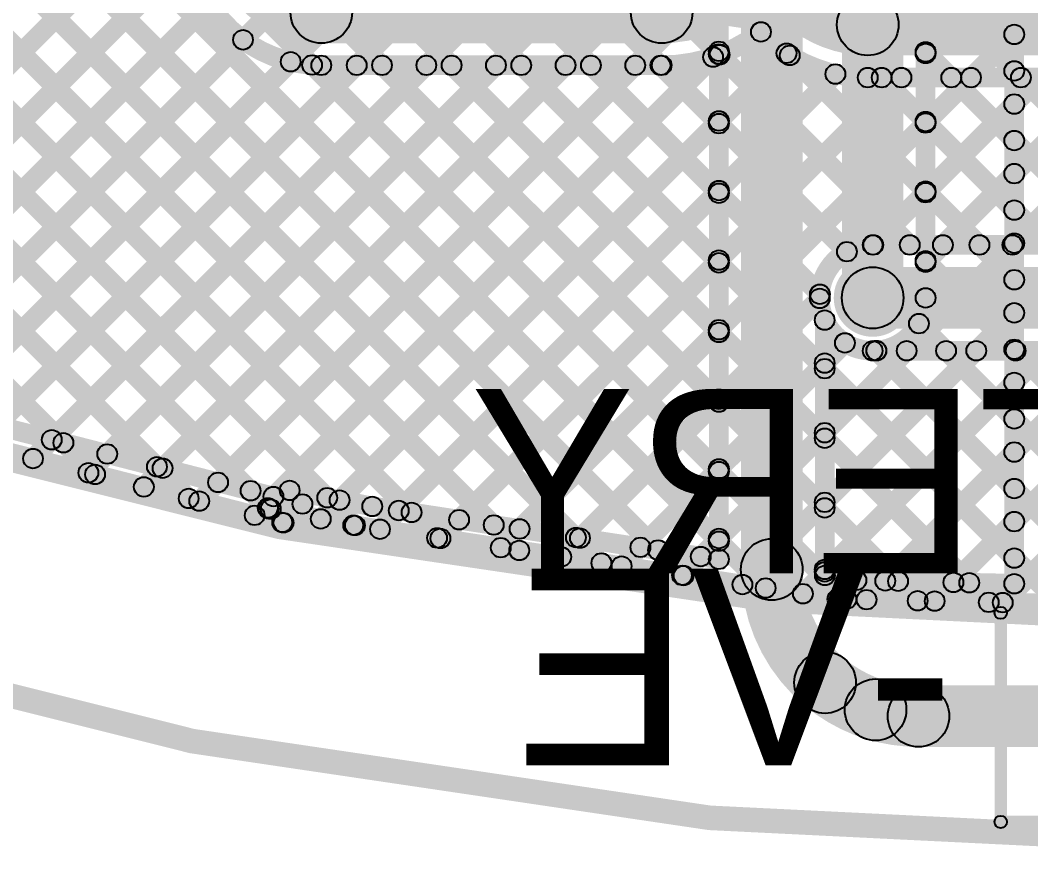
# Model space of a CAD drawing. Header units: millimetres. Extents: x -2.17 to 2.17, y -2.17 to 2.17.
# Drawn here: x -0.4923 to -0.0818, y -2.1694 to -1.8298 of the extents above; entities that cross this region are included whole.
import ezdxf

# ---------------------------------------------------------------- set-up
doc = ezdxf.new("R2010")
doc.units = ezdxf.units.MM
doc.header["$MEASUREMENT"] = 0
for name, color, linetype in [('BottomLayer', 5, 'Continuous'), ('BottomOverlay', 54, 'Continuous'), ('BottomSolder', 6, 'Continuous'), ('Mechanical2', 216, 'Continuous'), ('MultiLayer', 9, 'Continuous'), ('PadHoleLayer', 156, 'Continuous'), ('TopLayer', 1, 'Continuous'), ('TopSolder', 216, 'Continuous'), ('ViaHoleLayer', 16, 'Continuous')]:
    doc.layers.add(name, color=color, linetype=linetype)

# ---------------------------------------------------------------- blocks, each defined once
blk = doc.blocks.new('THT_PAD_B_281')
at = {"layer": 'BottomLayer'}
h = blk.add_hatch(color=5, dxfattribs=at)
edge = h.paths.add_edge_path()
edge.add_arc((0, 0), 0.0315, 0, 360)
h = blk.add_hatch(color=5, dxfattribs=at)
edge = h.paths.add_edge_path()
edge.add_arc((0.1, 0), 0.0315, 0, 360)
at = {"layer": 'BottomOverlay'}
h = blk.add_hatch(color=54, dxfattribs=at)
edge = h.paths.add_edge_path()
edge.add_arc((-0.042, 0.042), 0.0025, 0, 360)
h = blk.add_hatch(color=54, dxfattribs=at)
edge = h.paths.add_edge_path()
edge.add_arc((-0.042, 0.042), 0.0025, 0, 360)
for points in [[(-0.0395, -0.043), (-0.0445, -0.043), (-0.0445, 0.042), (-0.0395, 0.042)], [(-0.042, 0.0395), (-0.042, 0.0445), (0.142, 0.0445), (0.142, 0.0395)], [(0.1445, -0.043), (0.1395, -0.043), (0.1395, 0.042), (0.1445, 0.042)], [(-0.042, -0.0455), (-0.042, -0.0405), (0.142, -0.0405), (0.142, -0.0455)]]:
    blk.add_hatch(color=54, dxfattribs=at).paths.add_polyline_path(points)
h = blk.add_hatch(color=54, dxfattribs=at)
edge = h.paths.add_edge_path()
edge.add_arc((0.142, 0.042), 0.0025, 0, 360)
h = blk.add_hatch(color=54, dxfattribs=at)
edge = h.paths.add_edge_path()
edge.add_arc((0.142, 0.042), 0.0025, 0, 360)
h = blk.add_hatch(color=54, dxfattribs=at)
edge = h.paths.add_edge_path()
edge.add_arc((-0.042, -0.043), 0.0025, 0, 360)
h = blk.add_hatch(color=54, dxfattribs=at)
edge = h.paths.add_edge_path()
edge.add_arc((-0.042, -0.043), 0.0025, 0, 360)
h = blk.add_hatch(color=54, dxfattribs=at)
edge = h.paths.add_edge_path()
edge.add_arc((0.142, -0.043), 0.0025, 0, 360)
h = blk.add_hatch(color=54, dxfattribs=at)
edge = h.paths.add_edge_path()
edge.add_arc((0.142, -0.043), 0.0025, 0, 360)
at = {"layer": 'BottomSolder'}
h = blk.add_hatch(color=6, dxfattribs=at)
edge = h.paths.add_edge_path()
edge.add_arc((0, 0), 0.0355, 0, 360)
h = blk.add_hatch(color=6, dxfattribs=at)
edge = h.paths.add_edge_path()
edge.add_arc((0.1, 0), 0.0355, 0, 360)
at = {"layer": 'MultiLayer'}
h = blk.add_hatch(color=9, dxfattribs=at)
edge = h.paths.add_edge_path()
edge.add_arc((0, 0), 0.0315, 0, 360)
h = blk.add_hatch(color=9, dxfattribs=at)
edge = h.paths.add_edge_path()
edge.add_arc((0.1, 0), 0.0315, 0, 360)
at = {"layer": 'PadHoleLayer'}
h = blk.add_hatch(color=156, dxfattribs=at)
edge = h.paths.add_edge_path()
edge.add_arc((0, 0), 0.01969, 0, 360)
h = blk.add_hatch(color=156, dxfattribs=at)
edge = h.paths.add_edge_path()
edge.add_arc((0.1, 0), 0.01969, 0, 360)
at = {"layer": 'TopLayer'}
h = blk.add_hatch(color=1, dxfattribs=at)
edge = h.paths.add_edge_path()
edge.add_arc((0, 0), 0.0315, 0, 360)
h = blk.add_hatch(color=1, dxfattribs=at)
edge = h.paths.add_edge_path()
edge.add_arc((0.1, 0), 0.0315, 0, 360)
at = {"layer": 'TopSolder'}
h = blk.add_hatch(color=216, dxfattribs=at)
edge = h.paths.add_edge_path()
edge.add_arc((0, 0), 0.0355, 0, 360)
h = blk.add_hatch(color=216, dxfattribs=at)
edge = h.paths.add_edge_path()
edge.add_arc((0.1, 0), 0.0355, 0, 360)
at = {"layer": 'BottomOverlay'}
for centre in [(-0.042, 0.042), (-0.042, 0.042), (0.142, 0.042), (0.142, 0.042), (-0.042, -0.043), (-0.042, -0.043), (0.142, -0.043), (0.142, -0.043)]:
    blk.add_circle(centre, 0.0025, dxfattribs=at)

msp = doc.modelspace()

# ---------------------------------------------------------------- hatches: boundary and pattern name
at = {"layer": 'BottomLayer'}
for points in [[(-0.0845, -2.0588), (-0.0925, -2.0588), (-0.0925, -0.99704), (-0.0845, -0.99704)], [(-0.1335, -1.94261), (-0.1585, -1.94261), (-0.1585, -1.602), (-0.1335, -1.602)], [(-0.1205, -1.94261), (-0.1285, -1.94261), (-0.1285, -1.602), (-0.1205, -1.602)], [(-0.82562, -1.65633), (-0.81996, -1.65067), (-0.47197, -1.99867), (-0.47762, -2.00433)], [(-0.79734, -1.65633), (-0.79168, -1.65067), (-0.43394, -2.00842), (-0.43959, -2.01407)], [(-0.76905, -1.65633), (-0.7634, -1.65067), (-0.3959, -2.01816), (-0.40156, -2.02382)], [(-0.74077, -1.65633), (-0.73511, -1.65067), (-0.36478, -2.021), (-0.37044, -2.02666)], [(-0.71248, -1.65633), (-0.70683, -1.65067), (-0.3305, -2.027), (-0.33616, -2.03265)], [(-0.6842, -1.65633), (-0.67854, -1.65067), (-0.29713, -2.03209), (-0.30278, -2.03775)], [(-0.65592, -1.65633), (-0.65026, -1.65067), (-0.26375, -2.03718), (-0.26941, -2.04284)], [(-0.62763, -1.65633), (-0.62197, -1.65067), (-0.23038, -2.04227), (-0.23603, -2.04793)], [(-0.61176, -1.9685), (-0.61742, -1.96284), (-0.30525, -1.65067), (-0.29959, -1.65633)], [(-0.59935, -1.65633), (-0.59369, -1.65067), (-0.20567, -2.03869), (-0.21133, -2.04435)], [(-0.58925, -1.97427), (-0.59491, -1.96861), (-0.27696, -1.65067), (-0.27131, -1.65633)], [(-0.56674, -1.98004), (-0.57239, -1.97438), (-0.24868, -1.65067), (-0.24302, -1.65633)], [(-0.57106, -1.65633), (-0.56541, -1.65067), (-0.20567, -2.01041), (-0.21133, -2.01606)], [(-0.54422, -1.98581), (-0.54988, -1.98015), (-0.22185, -1.65212), (-0.21619, -1.65778)], [(-0.54278, -1.65633), (-0.53712, -1.65067), (-0.20567, -1.98212), (-0.21133, -1.98778)], [(-0.51449, -1.65633), (-0.50884, -1.65067), (-0.20567, -1.95384), (-0.21133, -1.95949)], [(-0.48621, -1.65633), (-0.48055, -1.65067), (-0.20567, -1.92555), (-0.21133, -1.93121)], [(-0.45793, -1.65633), (-0.45227, -1.65067), (-0.20567, -1.89727), (-0.21133, -1.90293)], [(-0.42964, -1.65633), (-0.42398, -1.65067), (-0.20567, -1.86898), (-0.21133, -1.87464)], [(-0.40136, -1.65633), (-0.3957, -1.65067), (-0.20567, -1.8407), (-0.21133, -1.84636)], [(-0.52171, -1.99158), (-0.52736, -1.98592), (-0.21133, -1.66989), (-0.20567, -1.67555)], [(-0.2045, -2.04887), (-0.2125, -2.04887), (-0.2125, -1.671), (-0.2045, -1.671)], [(-0.1745, -2.053), (-0.1995, -2.053), (-0.1995, -1.671), (-0.1745, -1.671)], [(-0.49919, -1.99735), (-0.50485, -1.99169), (-0.21133, -1.69817), (-0.20567, -1.70383)], [(-0.47668, -2.00312), (-0.48233, -1.99746), (-0.21133, -1.72646), (-0.20567, -1.73211)], [(-0.45416, -2.00889), (-0.45982, -2.00323), (-0.21133, -1.75474), (-0.20567, -1.7604)], [(-0.43165, -2.01466), (-0.43731, -2.009), (-0.21133, -1.78303), (-0.20567, -1.78868)], [(-0.12167, -1.8461), (-0.12733, -1.84045), (-0.09133, -1.80445), (-0.08567, -1.8101)], [(-0.40913, -2.02043), (-0.41479, -2.01477), (-0.21133, -1.81131), (-0.20567, -1.81697)], [(-0.12733, -1.81722), (-0.12167, -1.81156), (-0.08567, -1.84756), (-0.09133, -1.85322)], [(-0.12167, -1.87439), (-0.12733, -1.86873), (-0.09133, -1.83273), (-0.08567, -1.83839)], [(-0.38662, -2.0262), (-0.39228, -2.02054), (-0.21133, -1.83959), (-0.20567, -1.84525)], [(-0.12733, -1.8455), (-0.12167, -1.83985), (-0.08567, -1.87585), (-0.09133, -1.8815)], [(-0.12167, -1.90267), (-0.12733, -1.89702), (-0.09133, -1.86102), (-0.08567, -1.86667)], [(-0.35977, -2.02763), (-0.36543, -2.02198), (-0.21133, -1.86788), (-0.20567, -1.87354)], [(-0.12733, -1.87379), (-0.12167, -1.86813), (-0.08567, -1.90413), (-0.09133, -1.90979)], [(-0.12167, -1.93096), (-0.12733, -1.9253), (-0.09133, -1.8893), (-0.08567, -1.89496)], [(-0.33571, -2.03186), (-0.34137, -2.0262), (-0.21133, -1.89616), (-0.20567, -1.90182)], [(-0.12733, -1.90207), (-0.12167, -1.89642), (-0.08567, -1.93242), (-0.09133, -1.93807)], [(-0.16267, -2.00024), (-0.16833, -1.99458), (-0.09133, -1.91758), (-0.08567, -1.92324)], [(-0.31117, -2.0356), (-0.31683, -2.02995), (-0.21133, -1.92445), (-0.20567, -1.9301)], [(-0.12733, -1.93036), (-0.12167, -1.9247), (-0.08567, -1.9607), (-0.09133, -1.96636)], [(-0.16267, -2.02853), (-0.16833, -2.02287), (-0.09133, -1.94587), (-0.08567, -1.95153)], [(-0.28663, -2.03935), (-0.29229, -2.03369), (-0.21133, -1.95273), (-0.20567, -1.95839)], [(-0.1615, -2.053), (-0.1695, -2.053), (-0.1695, -1.95167), (-0.1615, -1.95167)], [(-0.13005, -1.95592), (-0.1244, -1.95026), (-0.08567, -1.98898), (-0.09133, -1.99464)], [(-0.6323, -1.96526), (-0.63031, -1.95751), (-0.37667, -2.02251), (-0.37866, -2.03026)], [(-0.16267, -1.97196), (-0.16833, -1.9663), (-0.16011, -1.95808), (-0.15446, -1.96374)], [(-0.14736, -1.96689), (-0.14171, -1.96123), (-0.08567, -2.01727), (-0.09133, -2.02293)], [(-0.16833, -1.97421), (-0.16267, -1.96855), (-0.08567, -2.04555), (-0.09133, -2.05121)], [(-0.16266, -2.0568), (-0.16832, -2.05114), (-0.09133, -1.97415), (-0.08567, -1.97981)], [(-0.26209, -2.04309), (-0.26775, -2.03743), (-0.21133, -1.98102), (-0.20567, -1.98667)], [(-0.16833, -2.00249), (-0.16267, -1.99684), (-0.10394, -2.05557), (-0.1096, -2.06122)], [(-0.13805, -2.06048), (-0.14371, -2.05482), (-0.09133, -2.00244), (-0.08567, -2.00809)], [(-0.23755, -2.04683), (-0.2432, -2.04118), (-0.21133, -2.0093), (-0.20567, -2.01496)], [(-0.38577, -2.0236), (-0.37994, -2.01813), (-0.37475, -2.02365), (-0.38058, -2.02913)], [(-0.38362, -2.02479), (-0.3821, -2.01694), (-0.34854, -2.02346), (-0.35007, -2.03132)], [(-0.34991, -2.03134), (-0.3487, -2.02344), (-0.2079, -2.04491), (-0.2091, -2.05282)], [(-0.16833, -2.03078), (-0.16267, -2.02512), (-0.13286, -2.05493), (-0.13852, -2.06059)], [(-0.11038, -2.06108), (-0.11603, -2.05543), (-0.09133, -2.03072), (-0.08567, -2.03638)], [(-0.21301, -2.05058), (-0.21866, -2.04492), (-0.21133, -2.03758), (-0.20567, -2.04324)], [(-0.16603, -2.05939), (-0.16482, -2.05148), (-0.15201, -2.05344), (-0.15322, -2.06134)], [(-0.1527, -2.06139), (-0.15253, -2.05339), (-0.08841, -2.0548), (-0.08859, -2.0628)], [(-0.12739, -2.12511), (-0.12739, -2.10011), (-0.0685, -2.10011), (-0.0685, -2.12511)]]:
    msp.add_hatch(color=5, dxfattribs=at).paths.add_polyline_path(points)
h = msp.add_hatch(color=5, dxfattribs=at)
edge = h.paths.add_edge_path()
edge.add_arc((-0.0885, -1.83556), 0.004, 0, 360)
h = msp.add_hatch(color=5, dxfattribs=at)
edge = h.paths.add_edge_path()
edge.add_arc((-0.2085, -1.84242), 0.004, 0, 360)
h = msp.add_hatch(color=5, dxfattribs=at)
edge = h.paths.add_edge_path()
edge.add_arc((-0.1245, -1.84268), 0.004, 0, 360)
h = msp.add_hatch(color=5, dxfattribs=at)
edge = h.paths.add_edge_path()
edge.add_arc((-0.1245, -1.84328), 0.004, 0, 360)
h = msp.add_hatch(color=5, dxfattribs=at)
edge = h.paths.add_edge_path()
edge.add_arc((-0.2085, -1.84353), 0.004, 0, 360)
h = msp.add_hatch(color=5, dxfattribs=at)
edge = h.paths.add_edge_path()
edge.add_arc((-0.0885, -1.85039), 0.004, 0, 360)
h = msp.add_hatch(color=5, dxfattribs=at)
edge = h.paths.add_edge_path()
edge.add_arc((-0.0885, -1.86384), 0.004, 0, 360)
h = msp.add_hatch(color=5, dxfattribs=at)
edge = h.paths.add_edge_path()
edge.add_arc((-0.2085, -1.87071), 0.004, 0, 360)
h = msp.add_hatch(color=5, dxfattribs=at)
edge = h.paths.add_edge_path()
edge.add_arc((-0.2085, -1.87181), 0.004, 0, 360)
h = msp.add_hatch(color=5, dxfattribs=at)
edge = h.paths.add_edge_path()
edge.add_arc((-0.1245, -1.87096), 0.004, 0, 360)
h = msp.add_hatch(color=5, dxfattribs=at)
edge = h.paths.add_edge_path()
edge.add_arc((-0.1245, -1.87156), 0.004, 0, 360)
h = msp.add_hatch(color=5, dxfattribs=at)
edge = h.paths.add_edge_path()
edge.add_arc((-0.0885, -1.87868), 0.004, 0, 360)
h = msp.add_hatch(color=5, dxfattribs=at)
edge = h.paths.add_edge_path()
edge.add_arc((-0.0885, -1.89213), 0.004, 0, 360)
h = msp.add_hatch(color=5, dxfattribs=at)
edge = h.paths.add_edge_path()
edge.add_arc((-0.2085, -1.89899), 0.004, 0, 360)
h = msp.add_hatch(color=5, dxfattribs=at)
edge = h.paths.add_edge_path()
edge.add_arc((-0.2085, -1.9001), 0.004, 0, 360)
h = msp.add_hatch(color=5, dxfattribs=at)
edge = h.paths.add_edge_path()
edge.add_arc((-0.1245, -1.89924), 0.004, 0, 360)
h = msp.add_hatch(color=5, dxfattribs=at)
edge = h.paths.add_edge_path()
edge.add_arc((-0.1245, -1.89984), 0.004, 0, 360)
h = msp.add_hatch(color=5, dxfattribs=at)
edge = h.paths.add_edge_path()
edge.add_arc((-0.0885, -1.90696), 0.004, 0, 360)
h = msp.add_hatch(color=5, dxfattribs=at)
edge = h.paths.add_edge_path()
edge.add_arc((-0.0885, -1.92041), 0.004, 0, 360)
h = msp.add_hatch(color=5, dxfattribs=at)
edge = h.paths.add_edge_path()
edge.add_arc((-0.2085, -1.92728), 0.004, 0, 360)
h = msp.add_hatch(color=5, dxfattribs=at)
edge = h.paths.add_edge_path()
edge.add_arc((-0.2085, -1.92838), 0.004, 0, 360)
h = msp.add_hatch(color=5, dxfattribs=at)
edge = h.paths.add_edge_path()
edge.add_arc((-0.1245, -1.92753), 0.004, 0, 360)
h = msp.add_hatch(color=5, dxfattribs=at)
edge = h.paths.add_edge_path()
edge.add_arc((-0.1245, -1.92813), 0.004, 0, 360)
h = msp.add_hatch(color=5, dxfattribs=at)
edge = h.paths.add_edge_path()
edge.add_arc((-0.146, -1.94261), 0.0125, 0, 360)
h = msp.add_hatch(color=5, dxfattribs=at)
edge = h.paths.add_edge_path()
edge.add_arc((-0.146, -1.94261), 0.01181, 0, 360)
h = msp.add_hatch(color=5, dxfattribs=at)
edge = h.paths.add_edge_path()
edge.add_arc((-0.0885, -1.93524), 0.004, 0, 360)
h = msp.add_hatch(color=5, dxfattribs=at)
edge = h.paths.add_edge_path()
edge.add_arc((-0.1245, -1.94261), 0.004, 0, 360)
h = msp.add_hatch(color=5, dxfattribs=at)
edge = h.paths.add_edge_path()
edge.add_arc((-0.1245, -1.94261), 0.004, 0, 360)
h = msp.add_hatch(color=5, dxfattribs=at)
edge = h.paths.add_edge_path()
edge.add_arc((-0.0885, -1.9487), 0.004, 0, 360)
h = msp.add_hatch(color=5, dxfattribs=at)
edge = h.paths.add_edge_path()
edge.add_arc((-0.1655, -1.95167), 0.004, 0, 360)
h = msp.add_hatch(color=5, dxfattribs=at)
edge = h.paths.add_edge_path()
edge.add_arc((-0.1655, -1.95167), 0.004, 0, 360)
h = msp.add_hatch(color=5, dxfattribs=at)
edge = h.paths.add_edge_path()
edge.add_arc((-0.12723, -1.95309), 0.004, 0, 360)
h = msp.add_hatch(color=5, dxfattribs=at)
edge = h.paths.add_edge_path()
edge.add_arc((-0.2085, -1.95556), 0.004, 0, 360)
h = msp.add_hatch(color=5, dxfattribs=at)
edge = h.paths.add_edge_path()
edge.add_arc((-0.2085, -1.95667), 0.004, 0, 360)
h = msp.add_hatch(color=5, dxfattribs=at)
edge = h.paths.add_edge_path()
edge.add_arc((-0.15728, -1.96091), 0.004, 0, 360)
h = msp.add_hatch(color=5, dxfattribs=at)
edge = h.paths.add_edge_path()
edge.add_arc((-0.14454, -1.96406), 0.004, 0, 360)
h = msp.add_hatch(color=5, dxfattribs=at)
edge = h.paths.add_edge_path()
edge.add_arc((-0.0885, -1.96353), 0.004, 0, 360)
h = msp.add_hatch(color=5, dxfattribs=at)
edge = h.paths.add_edge_path()
edge.add_arc((-0.1655, -1.96913), 0.004, 0, 360)
h = msp.add_hatch(color=5, dxfattribs=at)
edge = h.paths.add_edge_path()
edge.add_arc((-0.1655, -1.97138), 0.004, 0, 360)
h = msp.add_hatch(color=5, dxfattribs=at)
edge = h.paths.add_edge_path()
edge.add_arc((-0.0885, -1.97698), 0.004, 0, 360)
h = msp.add_hatch(color=5, dxfattribs=at)
edge = h.paths.add_edge_path()
edge.add_arc((-0.2085, -1.98384), 0.004, 0, 360)
h = msp.add_hatch(color=5, dxfattribs=at)
edge = h.paths.add_edge_path()
edge.add_arc((-0.2085, -1.98495), 0.004, 0, 360)
h = msp.add_hatch(color=5, dxfattribs=at)
edge = h.paths.add_edge_path()
edge.add_arc((-0.0885, -1.99181), 0.004, 0, 360)
h = msp.add_hatch(color=5, dxfattribs=at)
edge = h.paths.add_edge_path()
edge.add_arc((-0.1655, -1.99741), 0.004, 0, 360)
h = msp.add_hatch(color=5, dxfattribs=at)
edge = h.paths.add_edge_path()
edge.add_arc((-0.47951, -2.00029), 0.004, 0, 360)
h = msp.add_hatch(color=5, dxfattribs=at)
edge = h.paths.add_edge_path()
edge.add_arc((-0.47479, -2.0015), 0.004, 0, 360)
h = msp.add_hatch(color=5, dxfattribs=at)
edge = h.paths.add_edge_path()
edge.add_arc((-0.1655, -1.99967), 0.004, 0, 360)
h = msp.add_hatch(color=5, dxfattribs=at)
edge = h.paths.add_edge_path()
edge.add_arc((-0.45699, -2.00606), 0.004, 0, 360)
h = msp.add_hatch(color=5, dxfattribs=at)
edge = h.paths.add_edge_path()
edge.add_arc((-0.0885, -2.00527), 0.004, 0, 360)
h = msp.add_hatch(color=5, dxfattribs=at)
edge = h.paths.add_edge_path()
edge.add_arc((-0.43676, -2.01125), 0.004, 0, 360)
h = msp.add_hatch(color=5, dxfattribs=at)
edge = h.paths.add_edge_path()
edge.add_arc((-0.43448, -2.01183), 0.004, 0, 360)
h = msp.add_hatch(color=5, dxfattribs=at)
edge = h.paths.add_edge_path()
edge.add_arc((-0.2085, -2.01213), 0.004, 0, 360)
h = msp.add_hatch(color=5, dxfattribs=at)
edge = h.paths.add_edge_path()
edge.add_arc((-0.2085, -2.01323), 0.004, 0, 360)
h = msp.add_hatch(color=5, dxfattribs=at)
edge = h.paths.add_edge_path()
edge.add_arc((-0.41196, -2.0176), 0.004, 0, 360)
h = msp.add_hatch(color=5, dxfattribs=at)
edge = h.paths.add_edge_path()
edge.add_arc((-0.39873, -2.02099), 0.004, 0, 360)
h = msp.add_hatch(color=5, dxfattribs=at)
edge = h.paths.add_edge_path()
edge.add_arc((-0.38945, -2.02337), 0.004, 0, 360)
h = msp.add_hatch(color=5, dxfattribs=at)
edge = h.paths.add_edge_path()
edge.add_arc((-0.38286, -2.02087), 0.004, 0, 360)
h = msp.add_hatch(color=5, dxfattribs=at)
edge = h.paths.add_edge_path()
edge.add_arc((-0.38286, -2.02087), 0.004, 0, 360)
h = msp.add_hatch(color=5, dxfattribs=at)
edge = h.paths.add_edge_path()
edge.add_arc((-0.36761, -2.02383), 0.004, 0, 360)
h = msp.add_hatch(color=5, dxfattribs=at)
edge = h.paths.add_edge_path()
edge.add_arc((-0.0885, -2.0201), 0.004, 0, 360)
h = msp.add_hatch(color=5, dxfattribs=at)
edge = h.paths.add_edge_path()
edge.add_arc((-0.37767, -2.02639), 0.004, 0, 360)
h = msp.add_hatch(color=5, dxfattribs=at)
edge = h.paths.add_edge_path()
edge.add_arc((-0.37767, -2.02639), 0.004, 0, 360)
h = msp.add_hatch(color=5, dxfattribs=at)
edge = h.paths.add_edge_path()
edge.add_arc((-0.3626, -2.02481), 0.004, 0, 360)
h = msp.add_hatch(color=5, dxfattribs=at)
edge = h.paths.add_edge_path()
edge.add_arc((-0.34931, -2.02739), 0.004, 0, 360)
h = msp.add_hatch(color=5, dxfattribs=at)
edge = h.paths.add_edge_path()
edge.add_arc((-0.34931, -2.02739), 0.004, 0, 360)
h = msp.add_hatch(color=5, dxfattribs=at)
edge = h.paths.add_edge_path()
edge.add_arc((-0.1655, -2.0257), 0.004, 0, 360)
h = msp.add_hatch(color=5, dxfattribs=at)
edge = h.paths.add_edge_path()
edge.add_arc((-0.1655, -2.02795), 0.004, 0, 360)
h = msp.add_hatch(color=5, dxfattribs=at)
edge = h.paths.add_edge_path()
edge.add_arc((-0.33854, -2.02903), 0.004, 0, 360)
h = msp.add_hatch(color=5, dxfattribs=at)
edge = h.paths.add_edge_path()
edge.add_arc((-0.33333, -2.02983), 0.004, 0, 360)
h = msp.add_hatch(color=5, dxfattribs=at)
edge = h.paths.add_edge_path()
edge.add_arc((-0.314, -2.03277), 0.004, 0, 360)
h = msp.add_hatch(color=5, dxfattribs=at)
edge = h.paths.add_edge_path()
edge.add_arc((-0.29995, -2.03492), 0.004, 0, 360)
h = msp.add_hatch(color=5, dxfattribs=at)
edge = h.paths.add_edge_path()
edge.add_arc((-0.0885, -2.03355), 0.004, 0, 360)
h = msp.add_hatch(color=5, dxfattribs=at)
edge = h.paths.add_edge_path()
edge.add_arc((-0.28946, -2.03652), 0.004, 0, 360)
h = msp.add_hatch(color=5, dxfattribs=at)
edge = h.paths.add_edge_path()
edge.add_arc((-0.26658, -2.04001), 0.004, 0, 360)
h = msp.add_hatch(color=5, dxfattribs=at)
edge = h.paths.add_edge_path()
edge.add_arc((-0.26492, -2.04026), 0.004, 0, 360)
h = msp.add_hatch(color=5, dxfattribs=at)
edge = h.paths.add_edge_path()
edge.add_arc((-0.24038, -2.044), 0.004, 0, 360)
h = msp.add_hatch(color=5, dxfattribs=at)
edge = h.paths.add_edge_path()
edge.add_arc((-0.2085, -2.04041), 0.004, 0, 360)
h = msp.add_hatch(color=5, dxfattribs=at)
edge = h.paths.add_edge_path()
edge.add_arc((-0.2085, -2.04152), 0.004, 0, 360)
h = msp.add_hatch(color=5, dxfattribs=at)
edge = h.paths.add_edge_path()
edge.add_arc((-0.2332, -2.0451), 0.004, 0, 360)
h = msp.add_hatch(color=5, dxfattribs=at)
edge = h.paths.add_edge_path()
edge.add_arc((-0.21583, -2.04775), 0.004, 0, 360)
h = msp.add_hatch(color=5, dxfattribs=at)
edge = h.paths.add_edge_path()
edge.add_arc((-0.187, -2.053), 0.0125, 0, 360)
h = msp.add_hatch(color=5, dxfattribs=at)
edge = h.paths.add_edge_path()
edge.add_arc((-0.187, -2.053), 0.0125, 0, 360)
h = msp.add_hatch(color=5, dxfattribs=at)
edge = h.paths.add_edge_path()
edge.add_arc((-0.0885, -2.04838), 0.004, 0, 360)
h = msp.add_hatch(color=5, dxfattribs=at)
edge = h.paths.add_edge_path()
edge.add_arc((-0.2085, -2.04887), 0.004, 0, 360)
h = msp.add_hatch(color=5, dxfattribs=at)
edge = h.paths.add_edge_path()
edge.add_arc((-0.2085, -2.04887), 0.004, 0, 360)
h = msp.add_hatch(color=5, dxfattribs=at)
edge = h.paths.add_edge_path()
edge.add_arc((-0.1655, -2.053), 0.004, 0, 360)
h = msp.add_hatch(color=5, dxfattribs=at)
edge = h.paths.add_edge_path()
edge.add_arc((-0.16549, -2.05397), 0.004, 0, 360)
h = msp.add_hatch(color=5, dxfattribs=at)
edge = h.paths.add_edge_path()
edge.add_arc((-0.16542, -2.05544), 0.004, 0, 360)
h = msp.add_hatch(color=5, dxfattribs=at)
edge = h.paths.add_edge_path()
edge.add_arc((-0.15262, -2.05739), 0.004, 0, 360)
h = msp.add_hatch(color=5, dxfattribs=at)
edge = h.paths.add_edge_path()
edge.add_arc((-0.15262, -2.05739), 0.004, 0, 360)
h = msp.add_hatch(color=5, dxfattribs=at)
edge = h.paths.add_edge_path()
edge.add_arc((-0.14088, -2.05765), 0.004, 0, 360)
h = msp.add_hatch(color=5, dxfattribs=at)
edge = h.paths.add_edge_path()
edge.add_arc((-0.13569, -2.05776), 0.004, 0, 360)
h = msp.add_hatch(color=5, dxfattribs=at)
edge = h.paths.add_edge_path()
edge.add_arc((-0.11321, -2.05825), 0.004, 0, 360)
h = msp.add_hatch(color=5, dxfattribs=at)
edge = h.paths.add_edge_path()
edge.add_arc((-0.10677, -2.0584), 0.004, 0, 360)
h = msp.add_hatch(color=5, dxfattribs=at)
edge = h.paths.add_edge_path()
edge.add_arc((-0.0885, -2.0588), 0.004, 0, 360)
h = msp.add_hatch(color=5, dxfattribs=at)
edge = h.paths.add_edge_path()
edge.add_arc((-0.0885, -2.0588), 0.004, 0, 360)
h = msp.add_hatch(color=5, dxfattribs=at)
edge = h.paths.add_edge_path()
edge.add_arc((-0.16534, -2.09897), 0.0125, 0, 360)
h = msp.add_hatch(color=5, dxfattribs=at)
edge = h.paths.add_edge_path()
edge.add_arc((-0.16534, -2.09897), 0.0125, 0, 360)
h = msp.add_hatch(color=5, dxfattribs=at)
edge = h.paths.add_edge_path()
edge.add_arc((-0.14484, -2.11), 0.0125, 0, 360)
h = msp.add_hatch(color=5, dxfattribs=at)
edge = h.paths.add_edge_path()
edge.add_arc((-0.14484, -2.11), 0.0125, 0, 360)
h = msp.add_hatch(color=5, dxfattribs=at)
edge = h.paths.add_edge_path()
edge.add_arc((-0.12739, -2.11261), 0.0125, 0, 360)
h = msp.add_hatch(color=5, dxfattribs=at)
edge = h.paths.add_edge_path()
edge.add_arc((-0.12739, -2.11261), 0.0125, 0, 360)
at = {"layer": 'BottomSolder'}
h = msp.add_hatch(color=6, dxfattribs=at)
edge = h.paths.add_edge_path()
edge.add_arc((-0.146, -1.94261), 0.01581, 0, 360)
at = {"layer": 'TopLayer'}
for points in [[(-0.85551, -1.62644), (-0.84985, -1.62079), (-0.45908, -2.01155), (-0.46474, -2.01721)], [(-0.74752, -1.70614), (-0.74187, -1.70049), (-0.42105, -2.0213), (-0.42671, -2.02696)], [(-0.71558, -1.7098), (-0.70993, -1.70414), (-0.3889, -2.02517), (-0.39455, -2.03083)], [(-0.59688, -1.9819), (-0.60253, -1.97624), (-0.43537, -1.80908), (-0.42972, -1.81474)], [(-0.58317, -1.81393), (-0.57751, -1.80827), (-0.35351, -2.03227), (-0.35917, -2.03793)], [(-0.43992, -1.81575), (-0.43427, -1.8101), (-0.18664, -2.05772), (-0.19229, -2.06338)], [(-0.61939, -1.97613), (-0.62505, -1.97047), (-0.46586, -1.81128), (-0.4602, -1.81694)], [(-0.55187, -1.81694), (-0.54622, -1.81128), (-0.32014, -2.03736), (-0.32579, -2.04302)], [(-0.52359, -1.81694), (-0.51793, -1.81128), (-0.28676, -2.04245), (-0.29242, -2.04811)], [(-0.4953, -1.81694), (-0.48965, -1.81128), (-0.25339, -2.04754), (-0.25904, -2.0532)], [(-0.46702, -1.81694), (-0.46136, -1.81128), (-0.22001, -2.05263), (-0.22567, -2.05829)], [(-0.37, -1.83911), (-0.37, -1.81411), (-0.23173, -1.81411), (-0.23173, -1.83911)], [(-0.57436, -1.98767), (-0.58002, -1.98201), (-0.41835, -1.82034), (-0.41269, -1.826)], [(-0.148, -1.84411), (-0.148, -1.81911), (-0.012, -1.81911), (-0.012, -1.84411)], [(-0.55185, -1.99344), (-0.55751, -1.98778), (-0.40464, -1.83492), (-0.39899, -1.84057)], [(-0.39425, -2.03383), (-0.3999, -2.02817), (-0.21366, -1.84192), (-0.208, -1.84758)], [(-0.36739, -2.03526), (-0.37305, -2.0296), (-0.18384, -1.84039), (-0.17818, -1.84605)], [(-0.21103, -1.84665), (-0.20538, -1.841), (-0.12809, -1.91828), (-0.13375, -1.92394)], [(-0.1825, -1.8469), (-0.17684, -1.84125), (-0.0998, -1.91828), (-0.10546, -1.92394)], [(-0.52933, -1.99921), (-0.53499, -1.99355), (-0.38527, -1.84383), (-0.37961, -1.84949)], [(-0.50682, -2.00498), (-0.51248, -1.99932), (-0.35844, -1.84528), (-0.35278, -1.85094)], [(-0.48431, -2.01075), (-0.48996, -2.00509), (-0.33015, -1.84528), (-0.3245, -1.85094)], [(-0.46179, -2.01652), (-0.46745, -2.01086), (-0.30187, -1.84528), (-0.29621, -1.85094)], [(-0.43928, -2.02229), (-0.44493, -2.01663), (-0.27359, -1.84528), (-0.26793, -1.85094)], [(-0.41676, -2.02806), (-0.42242, -2.0224), (-0.2453, -1.84528), (-0.23964, -1.85094)], [(-0.37658, -1.85081), (-0.37093, -1.84515), (-0.15383, -2.06225), (-0.15948, -2.06791)], [(-0.37, -1.85211), (-0.37, -1.84411), (-0.23173, -1.84411), (-0.23173, -1.85211)], [(-0.34817, -1.85094), (-0.34251, -1.84528), (-0.12491, -2.06289), (-0.13056, -2.06854)], [(-0.31988, -1.85094), (-0.31423, -1.84528), (-0.09599, -2.06352), (-0.10164, -2.06918)], [(-0.2916, -1.85094), (-0.28594, -1.84528), (-0.06707, -2.06416), (-0.07272, -2.06981)], [(-0.26331, -1.85094), (-0.25766, -1.84528), (-0.16462, -1.93832), (-0.17028, -1.94398)], [(-0.23503, -1.85094), (-0.22937, -1.84528), (-0.15365, -1.92101), (-0.15931, -1.92666)], [(-0.34333, -2.03948), (-0.34899, -2.03382), (-0.16399, -1.84882), (-0.15833, -1.85448)], [(-0.31879, -2.04322), (-0.32445, -2.03757), (-0.13716, -1.85028), (-0.13151, -1.85594)], [(-0.29425, -2.04697), (-0.29991, -2.04131), (-0.10888, -1.85028), (-0.10322, -1.85594)], [(-0.14294, -1.92394), (-0.1486, -1.91828), (-0.0806, -1.85028), (-0.07494, -1.85594)], [(-0.148, -1.85711), (-0.148, -1.84911), (-0.012, -1.84911), (-0.012, -1.85711)], [(-0.14518, -1.85594), (-0.13952, -1.85028), (-0.07152, -1.91828), (-0.07718, -1.92394)], [(-0.11465, -1.92394), (-0.12031, -1.91828), (-0.05231, -1.85028), (-0.04665, -1.85594)], [(-0.11689, -1.85594), (-0.11124, -1.85028), (-0.04324, -1.91828), (-0.04889, -1.92394)], [(-0.08637, -1.92394), (-0.09203, -1.91828), (-0.02403, -1.85028), (-0.01837, -1.85594)], [(-0.08861, -1.85594), (-0.08295, -1.85028), (-0.01495, -1.91828), (-0.02061, -1.92394)], [(-0.146, -1.92511), (-0.146, -1.91711), (0.167, -1.91711), (0.167, -1.92511)], [(-0.146, -1.95511), (-0.146, -1.93011), (0.167, -1.93011), (0.167, -1.95511)], [(-0.26971, -2.05071), (-0.27537, -2.04505), (-0.17033, -1.94001), (-0.16467, -1.94567)], [(-0.24517, -2.05445), (-0.25083, -2.0488), (-0.16011, -1.95808), (-0.15446, -1.96374)], [(-0.22063, -2.0582), (-0.22628, -2.05254), (-0.13503, -1.96128), (-0.12937, -1.96694)], [(-0.19609, -2.06194), (-0.20174, -2.05628), (-0.10674, -1.96128), (-0.10109, -1.96694)], [(-0.17155, -2.06568), (-0.1772, -2.06003), (-0.07846, -1.96128), (-0.0728, -1.96694)], [(-0.14567, -2.06809), (-0.15132, -2.06243), (-0.05017, -1.96128), (-0.04452, -1.96694)], [(-0.14731, -1.96694), (-0.14166, -1.96128), (-0.03815, -2.06479), (-0.04381, -2.07045)], [(-0.146, -1.96811), (-0.146, -1.96011), (0.167, -1.96011), (0.167, -1.96811)], [(-0.11799, -2.0687), (-0.12365, -2.06304), (-0.02189, -1.96128), (-0.01623, -1.96694)], [(-0.11903, -1.96694), (-0.11337, -1.96128), (-0.00923, -2.06543), (-0.01489, -2.07108)], [(-0.09031, -2.0693), (-0.09597, -2.06365), (0.0064, -1.96128), (0.01205, -1.96694)], [(-0.09075, -1.96694), (-0.08509, -1.96128), (0.01969, -2.06606), (0.01403, -2.07172)], [(-0.63999, -1.97287), (-0.63801, -1.96513), (-0.38437, -2.03013), (-0.38635, -2.03787)], [(-0.39424, -2.03114), (-0.38859, -2.02548), (-0.38302, -2.03105), (-0.38868, -2.0367)], [(-0.39347, -2.03122), (-0.38764, -2.02574), (-0.38245, -2.03126), (-0.38828, -2.03674)], [(-0.39132, -2.0324), (-0.38979, -2.02455), (-0.35624, -2.03107), (-0.35776, -2.03893)], [(-0.3576, -2.03895), (-0.3564, -2.03105), (-0.15971, -2.06105), (-0.16091, -2.06895)], [(-0.1604, -2.069), (-0.16022, -2.061), (0.11309, -2.067), (0.11291, -2.075)]]:
    msp.add_hatch(color=1, dxfattribs=at).paths.add_polyline_path(points)
h = msp.add_hatch(color=1, dxfattribs=at)
edge = h.paths.add_edge_path()
edge.add_arc((-0.37, -1.82661), 0.0125, 0, 360)
h = msp.add_hatch(color=1, dxfattribs=at)
edge = h.paths.add_edge_path()
edge.add_arc((-0.37, -1.82661), 0.0125, 0, 360)
h = msp.add_hatch(color=1, dxfattribs=at)
edge = h.paths.add_edge_path()
edge.add_arc((-0.23173, -1.82661), 0.0125, 0, 360)
h = msp.add_hatch(color=1, dxfattribs=at)
edge = h.paths.add_edge_path()
edge.add_arc((-0.23173, -1.82661), 0.0125, 0, 360)
h = msp.add_hatch(color=1, dxfattribs=at)
edge = h.paths.add_edge_path()
edge.add_arc((-0.148, -1.83161), 0.0125, 0, 360)
h = msp.add_hatch(color=1, dxfattribs=at)
edge = h.paths.add_edge_path()
edge.add_arc((-0.148, -1.83161), 0.0125, 0, 360)
h = msp.add_hatch(color=1, dxfattribs=at)
edge = h.paths.add_edge_path()
edge.add_arc((-0.1914, -1.83454), 0.004, 0, 360)
h = msp.add_hatch(color=1, dxfattribs=at)
edge = h.paths.add_edge_path()
edge.add_arc((-0.1914, -1.83454), 0.004, 0, 360)
h = msp.add_hatch(color=1, dxfattribs=at)
edge = h.paths.add_edge_path()
edge.add_arc((-0.40181, -1.83775), 0.004, 0, 360)
h = msp.add_hatch(color=1, dxfattribs=at)
edge = h.paths.add_edge_path()
edge.add_arc((-0.18101, -1.84322), 0.004, 0, 360)
h = msp.add_hatch(color=1, dxfattribs=at)
edge = h.paths.add_edge_path()
edge.add_arc((-0.38244, -1.84666), 0.004, 0, 360)
h = msp.add_hatch(color=1, dxfattribs=at)
edge = h.paths.add_edge_path()
edge.add_arc((-0.21083, -1.84475), 0.004, 0, 360)
h = msp.add_hatch(color=1, dxfattribs=at)
edge = h.paths.add_edge_path()
edge.add_arc((-0.2082, -1.84382), 0.004, 0, 360)
h = msp.add_hatch(color=1, dxfattribs=at)
edge = h.paths.add_edge_path()
edge.add_arc((-0.17967, -1.84407), 0.004, 0, 360)
h = msp.add_hatch(color=1, dxfattribs=at)
edge = h.paths.add_edge_path()
edge.add_arc((-0.37375, -1.84798), 0.004, 0, 360)
h = msp.add_hatch(color=1, dxfattribs=at)
edge = h.paths.add_edge_path()
edge.add_arc((-0.37, -1.84811), 0.004, 0, 360)
h = msp.add_hatch(color=1, dxfattribs=at)
edge = h.paths.add_edge_path()
edge.add_arc((-0.37, -1.84811), 0.004, 0, 360)
h = msp.add_hatch(color=1, dxfattribs=at)
edge = h.paths.add_edge_path()
edge.add_arc((-0.35561, -1.84811), 0.004, 0, 360)
h = msp.add_hatch(color=1, dxfattribs=at)
edge = h.paths.add_edge_path()
edge.add_arc((-0.34534, -1.84811), 0.004, 0, 360)
h = msp.add_hatch(color=1, dxfattribs=at)
edge = h.paths.add_edge_path()
edge.add_arc((-0.32733, -1.84811), 0.004, 0, 360)
h = msp.add_hatch(color=1, dxfattribs=at)
edge = h.paths.add_edge_path()
edge.add_arc((-0.31705, -1.84811), 0.004, 0, 360)
h = msp.add_hatch(color=1, dxfattribs=at)
edge = h.paths.add_edge_path()
edge.add_arc((-0.29904, -1.84811), 0.004, 0, 360)
h = msp.add_hatch(color=1, dxfattribs=at)
edge = h.paths.add_edge_path()
edge.add_arc((-0.28877, -1.84811), 0.004, 0, 360)
h = msp.add_hatch(color=1, dxfattribs=at)
edge = h.paths.add_edge_path()
edge.add_arc((-0.27076, -1.84811), 0.004, 0, 360)
h = msp.add_hatch(color=1, dxfattribs=at)
edge = h.paths.add_edge_path()
edge.add_arc((-0.26049, -1.84811), 0.004, 0, 360)
h = msp.add_hatch(color=1, dxfattribs=at)
edge = h.paths.add_edge_path()
edge.add_arc((-0.24247, -1.84811), 0.004, 0, 360)
h = msp.add_hatch(color=1, dxfattribs=at)
edge = h.paths.add_edge_path()
edge.add_arc((-0.2322, -1.84811), 0.004, 0, 360)
h = msp.add_hatch(color=1, dxfattribs=at)
edge = h.paths.add_edge_path()
edge.add_arc((-0.23173, -1.84811), 0.004, 0, 360)
h = msp.add_hatch(color=1, dxfattribs=at)
edge = h.paths.add_edge_path()
edge.add_arc((-0.23173, -1.84811), 0.004, 0, 360)
h = msp.add_hatch(color=1, dxfattribs=at)
edge = h.paths.add_edge_path()
edge.add_arc((-0.16116, -1.85165), 0.004, 0, 360)
h = msp.add_hatch(color=1, dxfattribs=at)
edge = h.paths.add_edge_path()
edge.add_arc((-0.148, -1.85311), 0.004, 0, 360)
h = msp.add_hatch(color=1, dxfattribs=at)
edge = h.paths.add_edge_path()
edge.add_arc((-0.148, -1.85311), 0.004, 0, 360)
h = msp.add_hatch(color=1, dxfattribs=at)
edge = h.paths.add_edge_path()
edge.add_arc((-0.14235, -1.85311), 0.004, 0, 360)
h = msp.add_hatch(color=1, dxfattribs=at)
edge = h.paths.add_edge_path()
edge.add_arc((-0.13434, -1.85311), 0.004, 0, 360)
h = msp.add_hatch(color=1, dxfattribs=at)
edge = h.paths.add_edge_path()
edge.add_arc((-0.11406, -1.85311), 0.004, 0, 360)
h = msp.add_hatch(color=1, dxfattribs=at)
edge = h.paths.add_edge_path()
edge.add_arc((-0.10605, -1.85311), 0.004, 0, 360)
h = msp.add_hatch(color=1, dxfattribs=at)
edge = h.paths.add_edge_path()
edge.add_arc((-0.08578, -1.85311), 0.004, 0, 360)
h = msp.add_hatch(color=1, dxfattribs=at)
edge = h.paths.add_edge_path()
edge.add_arc((-0.146, -1.92111), 0.004, 0, 360)
h = msp.add_hatch(color=1, dxfattribs=at)
edge = h.paths.add_edge_path()
edge.add_arc((-0.146, -1.92111), 0.004, 0, 360)
h = msp.add_hatch(color=1, dxfattribs=at)
edge = h.paths.add_edge_path()
edge.add_arc((-0.14577, -1.92111), 0.004, 0, 360)
h = msp.add_hatch(color=1, dxfattribs=at)
edge = h.paths.add_edge_path()
edge.add_arc((-0.13092, -1.92111), 0.004, 0, 360)
h = msp.add_hatch(color=1, dxfattribs=at)
edge = h.paths.add_edge_path()
edge.add_arc((-0.11748, -1.92111), 0.004, 0, 360)
h = msp.add_hatch(color=1, dxfattribs=at)
edge = h.paths.add_edge_path()
edge.add_arc((-0.10263, -1.92111), 0.004, 0, 360)
h = msp.add_hatch(color=1, dxfattribs=at)
edge = h.paths.add_edge_path()
edge.add_arc((-0.0892, -1.92111), 0.004, 0, 360)
h = msp.add_hatch(color=1, dxfattribs=at)
edge = h.paths.add_edge_path()
edge.add_arc((-0.15648, -1.92384), 0.004, 0, 360)
h = msp.add_hatch(color=1, dxfattribs=at)
edge = h.paths.add_edge_path()
edge.add_arc((-0.146, -1.94261), 0.0125, 0, 360)
h = msp.add_hatch(color=1, dxfattribs=at)
edge = h.paths.add_edge_path()
edge.add_arc((-0.146, -1.94261), 0.01181, 0, 360)
h = msp.add_hatch(color=1, dxfattribs=at)
edge = h.paths.add_edge_path()
edge.add_arc((-0.16745, -1.94115), 0.004, 0, 360)
h = msp.add_hatch(color=1, dxfattribs=at)
edge = h.paths.add_edge_path()
edge.add_arc((-0.1675, -1.94284), 0.004, 0, 360)
h = msp.add_hatch(color=1, dxfattribs=at)
edge = h.paths.add_edge_path()
edge.add_arc((-0.15728, -1.96091), 0.004, 0, 360)
h = msp.add_hatch(color=1, dxfattribs=at)
edge = h.paths.add_edge_path()
edge.add_arc((-0.146, -1.96411), 0.004, 0, 360)
h = msp.add_hatch(color=1, dxfattribs=at)
edge = h.paths.add_edge_path()
edge.add_arc((-0.146, -1.96411), 0.004, 0, 360)
h = msp.add_hatch(color=1, dxfattribs=at)
edge = h.paths.add_edge_path()
edge.add_arc((-0.14449, -1.96411), 0.004, 0, 360)
h = msp.add_hatch(color=1, dxfattribs=at)
edge = h.paths.add_edge_path()
edge.add_arc((-0.1322, -1.96411), 0.004, 0, 360)
h = msp.add_hatch(color=1, dxfattribs=at)
edge = h.paths.add_edge_path()
edge.add_arc((-0.1162, -1.96411), 0.004, 0, 360)
h = msp.add_hatch(color=1, dxfattribs=at)
edge = h.paths.add_edge_path()
edge.add_arc((-0.10391, -1.96411), 0.004, 0, 360)
h = msp.add_hatch(color=1, dxfattribs=at)
edge = h.paths.add_edge_path()
edge.add_arc((-0.08792, -1.96411), 0.004, 0, 360)
h = msp.add_hatch(color=1, dxfattribs=at)
edge = h.paths.add_edge_path()
edge.add_arc((-0.48713, -2.00792), 0.004, 0, 360)
h = msp.add_hatch(color=1, dxfattribs=at)
edge = h.paths.add_edge_path()
edge.add_arc((-0.46462, -2.01369), 0.004, 0, 360)
h = msp.add_hatch(color=1, dxfattribs=at)
edge = h.paths.add_edge_path()
edge.add_arc((-0.46191, -2.01438), 0.004, 0, 360)
h = msp.add_hatch(color=1, dxfattribs=at)
edge = h.paths.add_edge_path()
edge.add_arc((-0.4421, -2.01946), 0.004, 0, 360)
h = msp.add_hatch(color=1, dxfattribs=at)
edge = h.paths.add_edge_path()
edge.add_arc((-0.42388, -2.02413), 0.004, 0, 360)
h = msp.add_hatch(color=1, dxfattribs=at)
edge = h.paths.add_edge_path()
edge.add_arc((-0.41959, -2.02523), 0.004, 0, 360)
h = msp.add_hatch(color=1, dxfattribs=at)
edge = h.paths.add_edge_path()
edge.add_arc((-0.39172, -2.028), 0.004, 0, 360)
h = msp.add_hatch(color=1, dxfattribs=at)
edge = h.paths.add_edge_path()
edge.add_arc((-0.39708, -2.031), 0.004, 0, 360)
h = msp.add_hatch(color=1, dxfattribs=at)
edge = h.paths.add_edge_path()
edge.add_arc((-0.39142, -2.02831), 0.004, 0, 360)
h = msp.add_hatch(color=1, dxfattribs=at)
edge = h.paths.add_edge_path()
edge.add_arc((-0.39055, -2.02848), 0.004, 0, 360)
h = msp.add_hatch(color=1, dxfattribs=at)
edge = h.paths.add_edge_path()
edge.add_arc((-0.39055, -2.02848), 0.004, 0, 360)
h = msp.add_hatch(color=1, dxfattribs=at)
edge = h.paths.add_edge_path()
edge.add_arc((-0.38585, -2.03388), 0.004, 0, 360)
h = msp.add_hatch(color=1, dxfattribs=at)
edge = h.paths.add_edge_path()
edge.add_arc((-0.38536, -2.034), 0.004, 0, 360)
h = msp.add_hatch(color=1, dxfattribs=at)
edge = h.paths.add_edge_path()
edge.add_arc((-0.38536, -2.034), 0.004, 0, 360)
h = msp.add_hatch(color=1, dxfattribs=at)
edge = h.paths.add_edge_path()
edge.add_arc((-0.37022, -2.03243), 0.004, 0, 360)
h = msp.add_hatch(color=1, dxfattribs=at)
edge = h.paths.add_edge_path()
edge.add_arc((-0.357, -2.035), 0.004, 0, 360)
h = msp.add_hatch(color=1, dxfattribs=at)
edge = h.paths.add_edge_path()
edge.add_arc((-0.357, -2.035), 0.004, 0, 360)
h = msp.add_hatch(color=1, dxfattribs=at)
edge = h.paths.add_edge_path()
edge.add_arc((-0.35634, -2.0351), 0.004, 0, 360)
h = msp.add_hatch(color=1, dxfattribs=at)
edge = h.paths.add_edge_path()
edge.add_arc((-0.34616, -2.03665), 0.004, 0, 360)
h = msp.add_hatch(color=1, dxfattribs=at)
edge = h.paths.add_edge_path()
edge.add_arc((-0.32296, -2.04019), 0.004, 0, 360)
h = msp.add_hatch(color=1, dxfattribs=at)
edge = h.paths.add_edge_path()
edge.add_arc((-0.32162, -2.0404), 0.004, 0, 360)
h = msp.add_hatch(color=1, dxfattribs=at)
edge = h.paths.add_edge_path()
edge.add_arc((-0.29708, -2.04414), 0.004, 0, 360)
h = msp.add_hatch(color=1, dxfattribs=at)
edge = h.paths.add_edge_path()
edge.add_arc((-0.28959, -2.04528), 0.004, 0, 360)
h = msp.add_hatch(color=1, dxfattribs=at)
edge = h.paths.add_edge_path()
edge.add_arc((-0.27254, -2.04788), 0.004, 0, 360)
h = msp.add_hatch(color=1, dxfattribs=at)
edge = h.paths.add_edge_path()
edge.add_arc((-0.25621, -2.05037), 0.004, 0, 360)
h = msp.add_hatch(color=1, dxfattribs=at)
edge = h.paths.add_edge_path()
edge.add_arc((-0.248, -2.05163), 0.004, 0, 360)
h = msp.add_hatch(color=1, dxfattribs=at)
edge = h.paths.add_edge_path()
edge.add_arc((-0.22346, -2.05537), 0.004, 0, 360)
h = msp.add_hatch(color=1, dxfattribs=at)
edge = h.paths.add_edge_path()
edge.add_arc((-0.22284, -2.05546), 0.004, 0, 360)
h = msp.add_hatch(color=1, dxfattribs=at)
edge = h.paths.add_edge_path()
edge.add_arc((-0.19892, -2.05911), 0.004, 0, 360)
h = msp.add_hatch(color=1, dxfattribs=at)
edge = h.paths.add_edge_path()
edge.add_arc((-0.18947, -2.06055), 0.004, 0, 360)
h = msp.add_hatch(color=1, dxfattribs=at)
edge = h.paths.add_edge_path()
edge.add_arc((-0.17437, -2.06285), 0.004, 0, 360)
h = msp.add_hatch(color=1, dxfattribs=at)
edge = h.paths.add_edge_path()
edge.add_arc((-0.16031, -2.065), 0.004, 0, 360)
h = msp.add_hatch(color=1, dxfattribs=at)
edge = h.paths.add_edge_path()
edge.add_arc((-0.16031, -2.065), 0.004, 0, 360)
h = msp.add_hatch(color=1, dxfattribs=at)
edge = h.paths.add_edge_path()
edge.add_arc((-0.15665, -2.06508), 0.004, 0, 360)
h = msp.add_hatch(color=1, dxfattribs=at)
edge = h.paths.add_edge_path()
edge.add_arc((-0.14849, -2.06526), 0.004, 0, 360)
h = msp.add_hatch(color=1, dxfattribs=at)
edge = h.paths.add_edge_path()
edge.add_arc((-0.12773, -2.06572), 0.004, 0, 360)
h = msp.add_hatch(color=1, dxfattribs=at)
edge = h.paths.add_edge_path()
edge.add_arc((-0.12082, -2.06587), 0.004, 0, 360)
h = msp.add_hatch(color=1, dxfattribs=at)
edge = h.paths.add_edge_path()
edge.add_arc((-0.09882, -2.06635), 0.004, 0, 360)
h = msp.add_hatch(color=1, dxfattribs=at)
edge = h.paths.add_edge_path()
edge.add_arc((-0.09314, -2.06647), 0.004, 0, 360)
at = {"layer": 'ViaHoleLayer'}
h = msp.add_hatch(color=16, dxfattribs=at)
edge = h.paths.add_edge_path()
edge.add_arc((-0.146, -1.94261), 0.00591, 0, 360)

# ---------------------------------------------------------------- linework, layer by layer
at = {"layer": 'BottomLayer'}
for points, const_width in [([(-0.1245, -1.94261, -0.803237), (-0.1655, -1.95167)], 0.008), ([(-0.16534, -2.09897, -0.223772), (-0.187, -2.053)], 0.025), ([(-0.14484, -2.11, -0.098591), (-0.16534, -2.09897)], 0.025), ([(-0.12739, -2.11261, -0.074417), (-0.14484, -2.11)], 0.025)]:
    msp.add_lwpolyline(points, format="xyb", dxfattribs=dict(at, const_width=const_width))
for centre, radius in [((-0.0885, -1.83556), 0.004), ((-0.2085, -1.84242), 0.004), ((-0.1245, -1.84268), 0.004), ((-0.1245, -1.84328), 0.004), ((-0.2085, -1.84353), 0.004), ((-0.0885, -1.85039), 0.004), ((-0.0885, -1.86384), 0.004), ((-0.2085, -1.87071), 0.004), ((-0.2085, -1.87181), 0.004), ((-0.1245, -1.87096), 0.004), ((-0.1245, -1.87156), 0.004), ((-0.0885, -1.87868), 0.004), ((-0.0885, -1.89213), 0.004), ((-0.2085, -1.89899), 0.004), ((-0.2085, -1.9001), 0.004), ((-0.1245, -1.89924), 0.004), ((-0.1245, -1.89984), 0.004), ((-0.0885, -1.90696), 0.004), ((-0.0885, -1.92041), 0.004), ((-0.2085, -1.92728), 0.004), ((-0.2085, -1.92838), 0.004), ((-0.1245, -1.92753), 0.004), ((-0.1245, -1.92813), 0.004), ((-0.146, -1.94261), 0.0125), ((-0.0885, -1.93524), 0.004), ((-0.1245, -1.94261), 0.004), ((-0.1245, -1.94261), 0.004), ((-0.0885, -1.9487), 0.004), ((-0.1655, -1.95167), 0.004), ((-0.1655, -1.95167), 0.004), ((-0.12723, -1.95309), 0.004), ((-0.2085, -1.95556), 0.004), ((-0.2085, -1.95667), 0.004), ((-0.15728, -1.96091), 0.004), ((-0.14454, -1.96406), 0.004), ((-0.0885, -1.96353), 0.004), ((-0.1655, -1.96913), 0.004), ((-0.1655, -1.97138), 0.004), ((-0.0885, -1.97698), 0.004), ((-0.2085, -1.98384), 0.004), ((-0.2085, -1.98495), 0.004), ((-0.0885, -1.99181), 0.004), ((-0.1655, -1.99741), 0.004), ((-0.47951, -2.00029), 0.004), ((-0.47479, -2.0015), 0.004), ((-0.1655, -1.99967), 0.004), ((-0.45699, -2.00606), 0.004), ((-0.0885, -2.00527), 0.004), ((-0.43676, -2.01125), 0.004), ((-0.43448, -2.01183), 0.004), ((-0.2085, -2.01213), 0.004), ((-0.2085, -2.01323), 0.004), ((-0.41196, -2.0176), 0.004), ((-0.39873, -2.02099), 0.004), ((-0.38945, -2.02337), 0.004), ((-0.38286, -2.02087), 0.004), ((-0.38286, -2.02087), 0.004), ((-0.36761, -2.02383), 0.004), ((-0.0885, -2.0201), 0.004), ((-0.37767, -2.02639), 0.004), ((-0.37767, -2.02639), 0.004), ((-0.3626, -2.02481), 0.004), ((-0.34931, -2.02739), 0.004), ((-0.34931, -2.02739), 0.004), ((-0.1655, -2.0257), 0.004), ((-0.1655, -2.02795), 0.004), ((-0.33854, -2.02903), 0.004), ((-0.33333, -2.02983), 0.004), ((-0.314, -2.03277), 0.004), ((-0.29995, -2.03492), 0.004), ((-0.0885, -2.03355), 0.004), ((-0.28946, -2.03652), 0.004), ((-0.26658, -2.04001), 0.004), ((-0.26492, -2.04026), 0.004), ((-0.24038, -2.044), 0.004), ((-0.2085, -2.04041), 0.004), ((-0.2085, -2.04152), 0.004), ((-0.2332, -2.0451), 0.004), ((-0.21583, -2.04775), 0.004), ((-0.187, -2.053), 0.0125), ((-0.187, -2.053), 0.0125), ((-0.0885, -2.04838), 0.004), ((-0.2085, -2.04887), 0.004), ((-0.2085, -2.04887), 0.004), ((-0.1655, -2.053), 0.004), ((-0.16549, -2.05397), 0.004), ((-0.16542, -2.05544), 0.004), ((-0.15262, -2.05739), 0.004), ((-0.15262, -2.05739), 0.004), ((-0.14088, -2.05765), 0.004), ((-0.13569, -2.05776), 0.004), ((-0.11321, -2.05825), 0.004), ((-0.10677, -2.0584), 0.004), ((-0.0885, -2.0588), 0.004), ((-0.0885, -2.0588), 0.004), ((-0.16534, -2.09897), 0.0125), ((-0.16534, -2.09897), 0.0125), ((-0.14484, -2.11), 0.0125), ((-0.14484, -2.11), 0.0125), ((-0.12739, -2.11261), 0.0125), ((-0.12739, -2.11261), 0.0125)]:
    msp.add_circle(centre, radius, dxfattribs=at)
at = {"layer": 'Mechanical2', "const_width": 0.01}
for points in [[(2.16535, 0.001, 1), (-2.16535, 0.001, 1)], [(2.08135, -0.01, 1), (-2.04935, -0.01, 1)], [(1.84055, 0.001, 1), (-1.84055, 0.001, 1)]]:
    msp.add_lwpolyline(points, format="xyb", close=True, dxfattribs=at)
at = {"layer": 'TopLayer'}
for points, const_width in [([(-0.18651, -1.78139, -0.414214), (-0.23173, -1.82661)], 0.025), ([(-0.37, -1.82661, -0.414214), (-0.40251, -1.7941)], 0.025), ([(-0.148, -1.83161, -0.414214), (-0.18651, -1.7931)], 0.025), ([(-0.37, -1.84811, -0.338351), (-0.42211, -1.80829)], 0.008), ([(-0.1914, -1.83454, -0.163709), (-0.23173, -1.84811)], 0.008), ([(-0.148, -1.85311, -0.204911), (-0.1914, -1.83454)], 0.008), ([(-0.146, -1.96411, -1), (-0.146, -1.92111)], 0.008)]:
    msp.add_lwpolyline(points, format="xyb", dxfattribs=dict(at, const_width=const_width))
for centre, radius in [((-0.37, -1.82661), 0.0125), ((-0.37, -1.82661), 0.0125), ((-0.23173, -1.82661), 0.0125), ((-0.23173, -1.82661), 0.0125), ((-0.148, -1.83161), 0.0125), ((-0.148, -1.83161), 0.0125), ((-0.1914, -1.83454), 0.004), ((-0.1914, -1.83454), 0.004), ((-0.40181, -1.83775), 0.004), ((-0.18101, -1.84322), 0.004), ((-0.38244, -1.84666), 0.004), ((-0.21083, -1.84475), 0.004), ((-0.2082, -1.84382), 0.004), ((-0.17967, -1.84407), 0.004), ((-0.37375, -1.84798), 0.004), ((-0.37, -1.84811), 0.004), ((-0.37, -1.84811), 0.004), ((-0.35561, -1.84811), 0.004), ((-0.34534, -1.84811), 0.004), ((-0.32733, -1.84811), 0.004), ((-0.31705, -1.84811), 0.004), ((-0.29904, -1.84811), 0.004), ((-0.28877, -1.84811), 0.004), ((-0.27076, -1.84811), 0.004), ((-0.26049, -1.84811), 0.004), ((-0.24247, -1.84811), 0.004), ((-0.2322, -1.84811), 0.004), ((-0.23173, -1.84811), 0.004), ((-0.23173, -1.84811), 0.004), ((-0.16116, -1.85165), 0.004), ((-0.148, -1.85311), 0.004), ((-0.148, -1.85311), 0.004), ((-0.14235, -1.85311), 0.004), ((-0.13434, -1.85311), 0.004), ((-0.11406, -1.85311), 0.004), ((-0.10605, -1.85311), 0.004), ((-0.08578, -1.85311), 0.004), ((-0.146, -1.92111), 0.004), ((-0.146, -1.92111), 0.004), ((-0.14577, -1.92111), 0.004), ((-0.13092, -1.92111), 0.004), ((-0.11748, -1.92111), 0.004), ((-0.10263, -1.92111), 0.004), ((-0.0892, -1.92111), 0.004), ((-0.15648, -1.92384), 0.004), ((-0.146, -1.94261), 0.0125), ((-0.16745, -1.94115), 0.004), ((-0.1675, -1.94284), 0.004), ((-0.15728, -1.96091), 0.004), ((-0.146, -1.96411), 0.004), ((-0.146, -1.96411), 0.004), ((-0.14449, -1.96411), 0.004), ((-0.1322, -1.96411), 0.004), ((-0.1162, -1.96411), 0.004), ((-0.10391, -1.96411), 0.004), ((-0.08792, -1.96411), 0.004), ((-0.48713, -2.00792), 0.004), ((-0.46462, -2.01369), 0.004), ((-0.46191, -2.01438), 0.004), ((-0.4421, -2.01946), 0.004), ((-0.42388, -2.02413), 0.004), ((-0.41959, -2.02523), 0.004), ((-0.39172, -2.028), 0.004), ((-0.39708, -2.031), 0.004), ((-0.39142, -2.02831), 0.004), ((-0.39055, -2.02848), 0.004), ((-0.39055, -2.02848), 0.004), ((-0.38585, -2.03388), 0.004), ((-0.38536, -2.034), 0.004), ((-0.38536, -2.034), 0.004), ((-0.37022, -2.03243), 0.004), ((-0.357, -2.035), 0.004), ((-0.357, -2.035), 0.004), ((-0.35634, -2.0351), 0.004), ((-0.34616, -2.03665), 0.004), ((-0.32296, -2.04019), 0.004), ((-0.32162, -2.0404), 0.004), ((-0.29708, -2.04414), 0.004), ((-0.28959, -2.04528), 0.004), ((-0.27254, -2.04788), 0.004), ((-0.25621, -2.05037), 0.004), ((-0.248, -2.05163), 0.004), ((-0.22346, -2.05537), 0.004), ((-0.22284, -2.05546), 0.004), ((-0.19892, -2.05911), 0.004), ((-0.18947, -2.06055), 0.004), ((-0.17437, -2.06285), 0.004), ((-0.16031, -2.065), 0.004), ((-0.16031, -2.065), 0.004), ((-0.15665, -2.06508), 0.004), ((-0.14849, -2.06526), 0.004), ((-0.12773, -2.06572), 0.004), ((-0.12082, -2.06587), 0.004), ((-0.09882, -2.06635), 0.004), ((-0.09314, -2.06647), 0.004)]:
    msp.add_circle(centre, radius, dxfattribs=at)

# ---------------------------------------------------------------- block references
at = {"rotation": 360}
msp.add_blockref('THT_PAD_B_281', (-0.052, -2.11261), dxfattribs=at)

# ---------------------------------------------------------------- texts
at = {"layer": 'BottomOverlay', "text_generation_flag": 2}
for s, height, p in [('BATTERY', 0.075, (0.153, -2.05461)), ('-VE', 0.08, (-0.113, -2.13261))]:
    msp.add_text(s, height=height, rotation=360, dxfattribs=at).set_placement(p)

doc.saveas('drawing.dxf')
